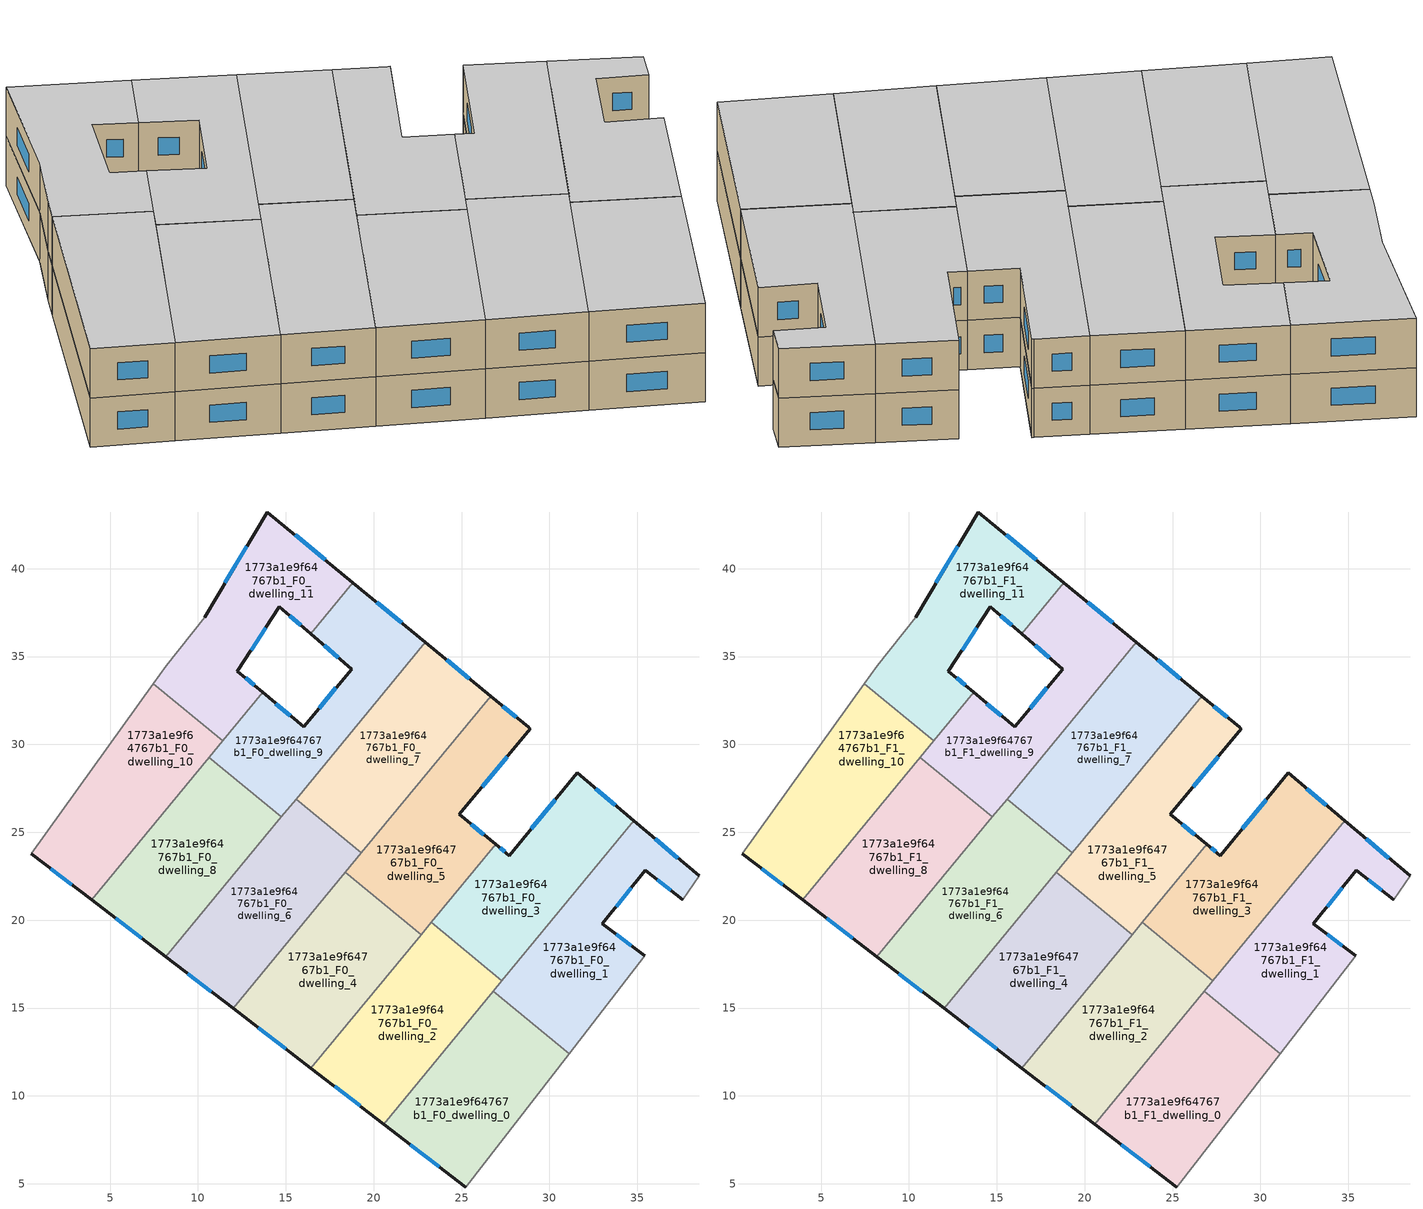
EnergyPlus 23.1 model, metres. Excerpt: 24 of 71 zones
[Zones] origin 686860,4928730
1773a1e9f64767b1_F0_dwelling_0
 floor ground (EU_floor_Construction): 31.12,12.41 25.24,4.82 20.57,8.4 26.81,15.96 z0
 wall outside (EU_wall_Construction): 20.57,8.4 25.24,4.82 z0:3
 wall to 1773a1e9f64767b1_F0_dwelling_1 (EU_wall_Construction): 31.12,12.41 26.81,15.96 z0:3
 wall adiabatic (EU_wall_Construction): 25.24,4.82 31.12,12.41 z0:3
 wall to 1773a1e9f64767b1_F0_dwelling_2 (EU_wall_Construction): 26.81,15.96 20.57,8.4 z0:3
 window (EU_Window_Construction): 22.09,7.23 23.72,5.98 z0.98:2.02
1773a1e9f64767b1_F0_dwelling_1
 floor ground (EU_floor_Construction): 38.52,22.52 37.58,21.18 35.46,22.84 33.02,19.79 35.43,17.97 31.12,12.41 26.81,15.96 34.8,25.66 z0
 wall outside (EU_wall_Construction): 35.43,17.97 33.02,19.79 35.46,22.84 37.58,21.18 / 38.52,22.52 34.8,25.66 z0:3
 wall adiabatic (EU_wall_Construction): 31.12,12.41 35.43,17.97 / 37.58,21.18 38.52,22.52 z0:3
 wall to 1773a1e9f64767b1_F0_dwelling_3 (EU_wall_Construction): 34.8,25.66 27.29,16.55 z0:3
 wall to 1773a1e9f64767b1_F0_dwelling_2 (EU_wall_Construction): 27.29,16.55 26.81,15.96 z0:3
 window (EU_Window_Construction): 36.15,22.3 36.89,21.72 / 33.81,20.78 34.66,21.85 / 34.64,18.56 33.8,19.2 / 37.31,23.54 36.01,24.64 z0.98:2.02
1773a1e9f64767b1_F0_dwelling_10
 floor ground (EU_floor_Construction): 11.4,30.21 3.94,21.16 0.52,23.79 7.47,33.46 z0
 wall outside (EU_wall_Construction): 0.52,23.79 3.94,21.16 z0:3
 wall adiabatic (EU_wall_Construction): 7.47,33.46 0.52,23.79 z0:3
 wall to 1773a1e9f64767b1_F0_dwelling_11 (EU_wall_Construction): 11.4,30.21 7.47,33.46 z0:3
 wall to 1773a1e9f64767b1_F0_dwelling_8 (EU_wall_Construction): 3.94,21.16 10.63,29.27 z0:3
 wall to 1773a1e9f64767b1_F0_dwelling_9 (EU_wall_Construction): 10.63,29.27 11.4,30.21 z0:3
 window (EU_Window_Construction): 1.63,22.93 2.83,22.01 z0.98:2.02
1773a1e9f64767b1_F0_dwelling_11
 floor ground (EU_floor_Construction): 18.82,39.21 16.42,36.29 14.64,37.84 12.25,34.18 13.68,32.97 11.4,30.21 7.47,33.46 8.21,34.49 10.38,37.25 13.94,43.23 z0
 wall outside (EU_wall_Construction): 18.82,39.21 13.94,43.23 10.38,37.25 / 13.68,32.97 12.25,34.18 14.64,37.84 16.42,36.29 z0:3
 wall to 1773a1e9f64767b1_F0_dwelling_9 (EU_wall_Construction): 16.42,36.29 18.82,39.21 / 11.4,30.21 13.68,32.97 z0:3
 wall adiabatic (EU_wall_Construction): 10.38,37.25 8.21,34.49 7.47,33.46 z0:3
 window (EU_Window_Construction): 17.23,40.51 15.53,41.92 / 15.22,37.34 15.84,36.8 / 13.03,35.37 13.86,36.65 / 13.21,33.36 12.71,33.78 / 12.78,41.28 11.54,39.19 z0.98:2.02
1773a1e9f64767b1_F0_dwelling_2
 floor ground (EU_floor_Construction): 27.29,16.55 20.57,8.4 16.43,11.58 23.27,19.87 z0
 wall outside (EU_wall_Construction): 16.43,11.58 20.57,8.4 z0:3
 wall to 1773a1e9f64767b1_F0_dwelling_3 (EU_wall_Construction): 27.29,16.55 23.27,19.87 z0:3
 wall to 1773a1e9f64767b1_F0_dwelling_4 (EU_wall_Construction): 22.7,19.18 16.43,11.58 z0:3
 wall to 1773a1e9f64767b1_F0_dwelling_5 (EU_wall_Construction): 23.27,19.87 22.7,19.18 z0:3
 window (EU_Window_Construction): 17.78,10.54 19.23,9.43 z0.98:2.02
1773a1e9f64767b1_F0_dwelling_3
 floor ground (EU_floor_Construction): 34.8,25.66 27.29,16.55 23.27,19.87 26.94,24.32 27.72,23.68 31.59,28.38 z0
 wall outside (EU_wall_Construction): 34.8,25.66 31.59,28.38 27.72,23.68 26.94,24.32 z0:3
 wall to 1773a1e9f64767b1_F0_dwelling_5 (EU_wall_Construction): 26.94,24.32 23.27,19.87 z0:3
 window (EU_Window_Construction): 33.76,26.54 32.63,27.49 / 27.46,23.89 27.19,24.11 / 30.33,26.85 28.98,25.21 z0.98:2.02
1773a1e9f64767b1_F0_dwelling_4
 floor ground (EU_floor_Construction): 22.7,19.18 16.43,11.58 12,14.98 18.39,22.74 z0
 wall outside (EU_wall_Construction): 12,14.98 16.43,11.58 z0:3
 wall to 1773a1e9f64767b1_F0_dwelling_5 (EU_wall_Construction): 22.7,19.18 18.39,22.74 z0:3
 wall to 1773a1e9f64767b1_F0_dwelling_6 (EU_wall_Construction): 18.39,22.74 12,14.98 z0:3
 window (EU_Window_Construction): 13.44,13.87 14.99,12.68 z0.98:2.02
1773a1e9f64767b1_F0_dwelling_5
 floor ground (EU_floor_Construction): 28.82,30.97 28.9,30.9 24.87,26.02 26.94,24.32 22.7,19.18 18.39,22.74 26.65,32.75 z0
 wall outside (EU_wall_Construction): 26.94,24.32 24.87,26.02 28.9,30.9 28.82,30.97 26.65,32.75 z0:3
 wall to 1773a1e9f64767b1_F0_dwelling_7 (EU_wall_Construction): 26.65,32.75 19.3,23.83 z0:3
 wall to 1773a1e9f64767b1_F0_dwelling_6 (EU_wall_Construction): 19.3,23.83 18.39,22.73 z0:3
 window (EU_Window_Construction): 26.18,27.6 27.59,29.31 / 26.26,24.87 25.54,25.46 / 28.11,31.55 27.36,32.17 z0.98:2.02
1773a1e9f64767b1_F0_dwelling_6
 floor ground (EU_floor_Construction): 19.3,23.83 12,14.98 8.18,17.91 15.58,26.89 z0
 wall outside (EU_wall_Construction): 8.18,17.91 12,14.98 z0:3
 wall to 1773a1e9f64767b1_F0_dwelling_7 (EU_wall_Construction): 19.3,23.83 15.58,26.89 z0:3
 wall to 1773a1e9f64767b1_F0_dwelling_8 (EU_wall_Construction): 14.75,25.87 8.18,17.91 z0:3
 wall to 1773a1e9f64767b1_F0_dwelling_9 (EU_wall_Construction): 15.58,26.89 14.75,25.87 z0:3
 window (EU_Window_Construction): 9.42,16.96 10.76,15.93 z0.98:2.02
1773a1e9f64767b1_F0_dwelling_7
 floor ground (EU_floor_Construction): 26.65,32.75 19.3,23.83 15.58,26.89 22.94,35.81 z0
 wall outside (EU_wall_Construction): 26.65,32.75 22.94,35.81 z0:3
 wall to 1773a1e9f64767b1_F0_dwelling_9 (EU_wall_Construction): 22.94,35.81 15.58,26.89 z0:3
 window (EU_Window_Construction): 25.44,33.75 24.15,34.82 z0.98:2.02
1773a1e9f64767b1_F0_dwelling_8
 floor ground (EU_floor_Construction): 14.75,25.87 8.18,17.91 3.94,21.16 10.63,29.27 z0
 wall outside (EU_wall_Construction): 3.94,21.16 8.18,17.91 z0:3
 wall to 1773a1e9f64767b1_F0_dwelling_9 (EU_wall_Construction): 14.75,25.87 10.63,29.27 z0:3
 window (EU_Window_Construction): 5.32,20.1 6.8,18.97 z0.98:2.02
1773a1e9f64767b1_F0_dwelling_9
 floor ground (EU_floor_Construction): 22.94,35.81 14.75,25.87 10.63,29.27 13.68,32.97 16.02,31 18.74,34.29 16.42,36.29 18.82,39.21 z0
 wall outside (EU_wall_Construction): 16.42,36.29 18.74,34.29 16.02,31 13.68,32.97 / 22.94,35.81 18.82,39.21 z0:3
 window (EU_Window_Construction): 17.17,35.64 17.98,34.94 / 21.6,36.92 20.16,38.1 / 15.26,31.64 14.44,32.33 / 17.85,33.22 16.9,32.07 z0.98:2.02
1773a1e9f64767b1_F1_dwelling_0
 floor to 1773a1e9f64767b1_F0_dwelling_0 (EU_floor_Construction): 31.12,12.41 25.24,4.82 20.57,8.4 26.81,15.96 z3
 wall outside (EU_wall_Construction): 20.57,8.4 25.24,4.82 z3:6
 wall to 1773a1e9f64767b1_F1_dwelling_1 (EU_wall_Construction): 31.12,12.41 26.81,15.96 z3:6
 wall adiabatic (EU_wall_Construction): 25.24,4.82 31.12,12.41 z3:6
 wall to 1773a1e9f64767b1_F1_dwelling_2 (EU_wall_Construction): 26.81,15.96 20.57,8.4 z3:6
 window (EU_Window_Construction): 22.09,7.23 23.72,5.98 z3.98:5.02
 ceiling to 1773a1e9f64767b1_F2_dwelling_0 (EU_floor_Construction): 25.24,4.82 31.12,12.41 26.81,15.96 20.57,8.4 z6
1773a1e9f64767b1_F1_dwelling_1
 floor to 1773a1e9f64767b1_F0_dwelling_1 (EU_floor_Construction): 38.52,22.52 37.58,21.18 35.46,22.84 33.02,19.79 35.43,17.97 31.12,12.41 26.81,15.96 34.8,25.66 z3
 wall outside (EU_wall_Construction): 35.43,17.97 33.02,19.79 35.46,22.84 37.58,21.18 / 38.52,22.52 34.8,25.66 z3:6
 wall adiabatic (EU_wall_Construction): 31.12,12.41 35.43,17.97 / 37.58,21.18 38.52,22.52 z3:6
 wall to 1773a1e9f64767b1_F1_dwelling_3 (EU_wall_Construction): 34.8,25.66 27.29,16.55 z3:6
 wall to 1773a1e9f64767b1_F1_dwelling_2 (EU_wall_Construction): 27.29,16.55 26.81,15.96 z3:6
 window (EU_Window_Construction): 36.15,22.3 36.89,21.72 / 33.81,20.78 34.66,21.85 / 34.64,18.56 33.8,19.2 / 37.31,23.54 36.01,24.64 z3.98:5.02
 ceiling to 1773a1e9f64767b1_F2_dwelling_1 (EU_floor_Construction): 35.43,17.97 33.02,19.79 35.46,22.84 37.58,21.18 38.52,22.52 34.8,25.66 26.81,15.96 31.12,12.41 z6
1773a1e9f64767b1_F1_dwelling_10
 floor to 1773a1e9f64767b1_F0_dwelling_10 (EU_floor_Construction): 11.4,30.21 3.94,21.16 0.52,23.79 7.47,33.46 z3
 wall outside (EU_wall_Construction): 0.52,23.79 3.94,21.16 z3:6
 wall adiabatic (EU_wall_Construction): 7.47,33.46 0.52,23.79 z3:6
 wall to 1773a1e9f64767b1_F1_dwelling_11 (EU_wall_Construction): 11.4,30.21 7.47,33.46 z3:6
 wall to 1773a1e9f64767b1_F1_dwelling_8 (EU_wall_Construction): 3.94,21.16 10.63,29.27 z3:6
 wall to 1773a1e9f64767b1_F1_dwelling_9 (EU_wall_Construction): 10.63,29.27 11.4,30.21 z3:6
 window (EU_Window_Construction): 1.63,22.93 2.83,22.01 z3.98:5.02
 ceiling to 1773a1e9f64767b1_F2_dwelling_10 (EU_floor_Construction): 3.94,21.16 11.4,30.21 7.47,33.46 0.52,23.79 z6
1773a1e9f64767b1_F1_dwelling_11
 floor to 1773a1e9f64767b1_F0_dwelling_11 (EU_floor_Construction): 18.82,39.21 16.42,36.29 14.64,37.84 12.25,34.18 13.68,32.97 11.4,30.21 7.47,33.46 8.21,34.49 10.38,37.25 13.94,43.23 z3
 wall outside (EU_wall_Construction): 18.82,39.21 13.94,43.23 10.38,37.25 / 13.68,32.97 12.25,34.18 14.64,37.84 16.42,36.29 z3:6
 wall to 1773a1e9f64767b1_F1_dwelling_9 (EU_wall_Construction): 16.42,36.29 18.82,39.21 / 11.4,30.21 13.68,32.97 z3:6
 wall adiabatic (EU_wall_Construction): 10.38,37.25 8.21,34.49 7.47,33.46 z3:6
 window (EU_Window_Construction): 17.23,40.51 15.53,41.92 / 15.22,37.34 15.84,36.8 / 13.03,35.37 13.86,36.65 / 13.21,33.36 12.71,33.78 / 12.78,41.28 11.54,39.19 z3.98:5.02
 ceiling to 1773a1e9f64767b1_F2_dwelling_11 (EU_floor_Construction): 13.68,32.97 12.25,34.18 14.64,37.84 16.42,36.29 18.82,39.21 13.94,43.23 10.38,37.25 8.21,34.49 7.47,33.46 11.4,30.21 z6
1773a1e9f64767b1_F1_dwelling_2
 floor to 1773a1e9f64767b1_F0_dwelling_2 (EU_floor_Construction): 27.29,16.55 20.57,8.4 16.43,11.58 23.27,19.87 z3
 wall outside (EU_wall_Construction): 16.43,11.58 20.57,8.4 z3:6
 wall to 1773a1e9f64767b1_F1_dwelling_3 (EU_wall_Construction): 27.29,16.55 23.27,19.87 z3:6
 wall to 1773a1e9f64767b1_F1_dwelling_4 (EU_wall_Construction): 22.7,19.18 16.43,11.58 z3:6
 wall to 1773a1e9f64767b1_F1_dwelling_5 (EU_wall_Construction): 23.27,19.87 22.7,19.18 z3:6
 window (EU_Window_Construction): 17.78,10.54 19.23,9.43 z3.98:5.02
 ceiling to 1773a1e9f64767b1_F2_dwelling_2 (EU_floor_Construction): 20.57,8.4 27.29,16.55 23.27,19.87 16.43,11.58 z6
1773a1e9f64767b1_F1_dwelling_3
 floor to 1773a1e9f64767b1_F0_dwelling_3 (EU_floor_Construction): 34.8,25.66 27.29,16.55 23.27,19.87 26.94,24.32 27.72,23.68 31.59,28.38 z3
 wall outside (EU_wall_Construction): 34.8,25.66 31.59,28.38 27.72,23.68 26.94,24.32 z3:6
 wall to 1773a1e9f64767b1_F1_dwelling_5 (EU_wall_Construction): 26.94,24.32 23.27,19.87 z3:6
 window (EU_Window_Construction): 33.76,26.54 32.63,27.49 / 27.46,23.89 27.19,24.11 / 30.33,26.85 28.98,25.21 z3.98:5.02
 ceiling to 1773a1e9f64767b1_F2_dwelling_3 (EU_floor_Construction): 27.29,16.55 34.8,25.66 31.59,28.38 27.72,23.68 26.94,24.32 23.27,19.87 z6
1773a1e9f64767b1_F1_dwelling_4
 floor to 1773a1e9f64767b1_F0_dwelling_4 (EU_floor_Construction): 22.7,19.18 16.43,11.58 12,14.98 18.39,22.74 z3
 wall outside (EU_wall_Construction): 12,14.98 16.43,11.58 z3:6
 wall to 1773a1e9f64767b1_F1_dwelling_5 (EU_wall_Construction): 22.7,19.18 18.39,22.74 z3:6
 wall to 1773a1e9f64767b1_F1_dwelling_6 (EU_wall_Construction): 18.39,22.74 12,14.98 z3:6
 window (EU_Window_Construction): 13.44,13.87 14.99,12.68 z3.98:5.02
 ceiling to 1773a1e9f64767b1_F2_dwelling_4 (EU_floor_Construction): 16.43,11.58 22.7,19.18 18.39,22.74 12,14.98 z6
1773a1e9f64767b1_F1_dwelling_5
 floor to 1773a1e9f64767b1_F0_dwelling_5 (EU_floor_Construction): 28.82,30.97 28.9,30.9 24.87,26.02 26.94,24.32 22.7,19.18 18.39,22.74 26.65,32.75 z3
 wall outside (EU_wall_Construction): 26.94,24.32 24.87,26.02 28.9,30.9 28.82,30.97 26.65,32.75 z3:6
 wall to 1773a1e9f64767b1_F1_dwelling_7 (EU_wall_Construction): 26.65,32.75 19.3,23.83 z3:6
 wall to 1773a1e9f64767b1_F1_dwelling_6 (EU_wall_Construction): 19.3,23.83 18.39,22.73 z3:6
 window (EU_Window_Construction): 26.18,27.6 27.59,29.31 / 26.26,24.87 25.54,25.46 / 28.11,31.55 27.36,32.17 z3.98:5.02
 ceiling to 1773a1e9f64767b1_F2_dwelling_5 (EU_floor_Construction): 26.94,24.32 24.87,26.02 28.9,30.9 28.82,30.97 26.65,32.75 18.39,22.74 22.7,19.18 z6
1773a1e9f64767b1_F1_dwelling_6
 floor to 1773a1e9f64767b1_F0_dwelling_6 (EU_floor_Construction): 19.3,23.83 12,14.98 8.18,17.91 15.58,26.89 z3
 wall outside (EU_wall_Construction): 8.18,17.91 12,14.98 z3:6
 wall to 1773a1e9f64767b1_F1_dwelling_7 (EU_wall_Construction): 19.3,23.83 15.58,26.89 z3:6
 wall to 1773a1e9f64767b1_F1_dwelling_8 (EU_wall_Construction): 14.75,25.87 8.18,17.91 z3:6
 wall to 1773a1e9f64767b1_F1_dwelling_9 (EU_wall_Construction): 15.58,26.89 14.75,25.87 z3:6
 window (EU_Window_Construction): 9.42,16.96 10.76,15.93 z3.98:5.02
 ceiling to 1773a1e9f64767b1_F2_dwelling_6 (EU_floor_Construction): 12,14.98 19.3,23.83 15.58,26.89 8.18,17.91 z6
1773a1e9f64767b1_F1_dwelling_7
 floor to 1773a1e9f64767b1_F0_dwelling_7 (EU_floor_Construction): 26.65,32.75 19.3,23.83 15.58,26.89 22.94,35.81 z3
 wall outside (EU_wall_Construction): 26.65,32.75 22.94,35.81 z3:6
 wall to 1773a1e9f64767b1_F1_dwelling_9 (EU_wall_Construction): 22.94,35.81 15.58,26.89 z3:6
 window (EU_Window_Construction): 25.44,33.75 24.15,34.82 z3.98:5.02
 ceiling to 1773a1e9f64767b1_F2_dwelling_7 (EU_floor_Construction): 19.3,23.83 26.65,32.75 22.94,35.81 15.58,26.89 z6
1773a1e9f64767b1_F1_dwelling_8
 floor to 1773a1e9f64767b1_F0_dwelling_8 (EU_floor_Construction): 14.75,25.87 8.18,17.91 3.94,21.16 10.63,29.27 z3
 wall outside (EU_wall_Construction): 3.94,21.16 8.18,17.91 z3:6
 wall to 1773a1e9f64767b1_F1_dwelling_9 (EU_wall_Construction): 14.75,25.87 10.63,29.27 z3:6
 window (EU_Window_Construction): 5.32,20.1 6.8,18.97 z3.98:5.02
 ceiling to 1773a1e9f64767b1_F2_dwelling_8 (EU_floor_Construction): 8.18,17.91 14.75,25.87 10.63,29.27 3.94,21.16 z6
1773a1e9f64767b1_F1_dwelling_9
 floor to 1773a1e9f64767b1_F0_dwelling_9 (EU_floor_Construction): 22.94,35.81 14.75,25.87 10.63,29.27 13.68,32.97 16.02,31 18.74,34.29 16.42,36.29 18.82,39.21 z3
 wall outside (EU_wall_Construction): 16.42,36.29 18.74,34.29 16.02,31 13.68,32.97 / 22.94,35.81 18.82,39.21 z3:6
 window (EU_Window_Construction): 17.17,35.64 17.98,34.94 / 21.6,36.92 20.16,38.1 / 15.26,31.64 14.44,32.33 / 17.85,33.22 16.9,32.07 z3.98:5.02
 ceiling to 1773a1e9f64767b1_F2_dwelling_9 (EU_floor_Construction): 14.75,25.87 22.94,35.81 18.82,39.21 16.42,36.29 18.74,34.29 16.02,31 13.68,32.97 10.63,29.27 z6
[Building]
EU S2 Campaign: North Axis=0; Terrain=City; Solar Distribution=FullExterior
[Site:Location]
Bologna: Latitude=44.5; Longitude=11.25; Time Zone=1; Elevation=37
[SizingPeriod:WeatherFileDays]
AnnualSizingPeriod: Begin Month=1; Begin Day of Month=1; End Month=12; End Day of Month=31; Day of Week for Start Day=Monday; Use Weather File Daylight Saving Period=No; Use Weather File Rain and Snow Indicators=No
[MATERIAL]
EU_InternalMass_Material: Roughness=MediumRough; Thickness=0.1; Conductivity=1; Density=1800; Specific Heat=900; Thermal Absorptance=0.9; Solar Absorptance=0.7; Visible Absorptance=0.7
[MATERIAL:NOMASS] Roughness=MediumRough; Thermal Absorptance=0.9; Solar Absorptance=0.7; Visible Absorptance=0.7
Name | Thermal Resistance
EU_wall_NoMass | 0.905828
EU_floor_NoMass | 0.67114
[WINDOWMATERIAL:SIMPLEGLAZINGSYSTEM]
EU_Window_SimpleGlazing: UFactor=4.52486; Solar Heat Gain Coefficient=0.85; Visible Transmittance=0.85
[CONSTRUCTION]
EU_wall_Construction: EU_wall_NoMass
EU_floor_Construction: EU_floor_NoMass
EU_Window_Construction: EU_Window_SimpleGlazing
EU_InternalMass_Construction: EU_InternalMass_Material
[ZONE] Type=1; Multiplier=1; Ceiling Height=autocalculate; Floor Area=autocalculate; Part of Total Floor Area=Yes
Name | Volume
1773a1e9f64767b1_F0_dwelling_0; 1773a1e9f64767b1_F1_dwelling_0 | 166.783
1773a1e9f64767b1_F0_dwelling_1; 1773a1e9f64767b1_F1_dwelling_1 | 166.786
1773a1e9f64767b1_F0_dwelling_10; 1773a1e9f64767b1_F1_dwelling_10 | 166.811
1773a1e9f64767b1_F0_dwelling_11; 1773a1e9f64767b1_F1_dwelling_11 | 166.805
1773a1e9f64767b1_F0_dwelling_2; 1773a1e9f64767b1_F1_dwelling_2; 1773a1e9f64767b1_F0_dwelling_5; 1773a1e9f64767b1_F1_dwelling_5 | 166.819
1773a1e9f64767b1_F0_dwelling_3; 1773a1e9f64767b1_F1_dwelling_3 | 166.792
1773a1e9f64767b1_F0_dwelling_4; 1773a1e9f64767b1_F1_dwelling_4 | 166.812
1773a1e9f64767b1_F0_dwelling_6; 1773a1e9f64767b1_F1_dwelling_6; 1773a1e9f64767b1_F0_dwelling_8; 1773a1e9f64767b1_F1_dwelling_8 | 166.807
1773a1e9f64767b1_F0_dwelling_7; 1773a1e9f64767b1_F1_dwelling_7 | 166.8
1773a1e9f64767b1_F0_dwelling_9; 1773a1e9f64767b1_F1_dwelling_9 | 166.816
[INTERNALMASS] Construction=EU_InternalMass_Construction
Name | Zone or ZoneList | Surface Area
1773a1e9f64767b1_F0_dwelling_0_EU_InternalMass | 1773a1e9f64767b1_F0_dwelling_0 | 55.5939
1773a1e9f64767b1_F0_dwelling_1_EU_InternalMass | 1773a1e9f64767b1_F0_dwelling_1 | 55.5956
1773a1e9f64767b1_F0_dwelling_2_EU_InternalMass | 1773a1e9f64767b1_F0_dwelling_2 | 55.6064
1773a1e9f64767b1_F0_dwelling_3_EU_InternalMass | 1773a1e9f64767b1_F0_dwelling_3 | 55.5976
1773a1e9f64767b1_F0_dwelling_4_EU_InternalMass | 1773a1e9f64767b1_F0_dwelling_4 | 55.604
1773a1e9f64767b1_F0_dwelling_5_EU_InternalMass | 1773a1e9f64767b1_F0_dwelling_5 | 55.6059
1773a1e9f64767b1_F0_dwelling_6_EU_InternalMass | 1773a1e9f64767b1_F0_dwelling_6 | 55.6023
1773a1e9f64767b1_F0_dwelling_7_EU_InternalMass | 1773a1e9f64767b1_F0_dwelling_7 | 55.6002
1773a1e9f64767b1_F0_dwelling_8_EU_InternalMass | 1773a1e9f64767b1_F0_dwelling_8 | 55.6022
1773a1e9f64767b1_F0_dwelling_9_EU_InternalMass | 1773a1e9f64767b1_F0_dwelling_9 | 55.6055
1773a1e9f64767b1_F0_dwelling_10_EU_InternalMass | 1773a1e9f64767b1_F0_dwelling_10 | 55.6037
1773a1e9f64767b1_F0_dwelling_11_EU_InternalMass | 1773a1e9f64767b1_F0_dwelling_11 | 55.6015
1773a1e9f64767b1_F1_dwelling_0_EU_InternalMass | 1773a1e9f64767b1_F1_dwelling_0 | 55.5939
1773a1e9f64767b1_F1_dwelling_1_EU_InternalMass | 1773a1e9f64767b1_F1_dwelling_1 | 55.5956
1773a1e9f64767b1_F1_dwelling_2_EU_InternalMass | 1773a1e9f64767b1_F1_dwelling_2 | 55.6064
1773a1e9f64767b1_F1_dwelling_3_EU_InternalMass | 1773a1e9f64767b1_F1_dwelling_3 | 55.5976
1773a1e9f64767b1_F1_dwelling_4_EU_InternalMass | 1773a1e9f64767b1_F1_dwelling_4 | 55.604
1773a1e9f64767b1_F1_dwelling_5_EU_InternalMass | 1773a1e9f64767b1_F1_dwelling_5 | 55.6059
1773a1e9f64767b1_F1_dwelling_6_EU_InternalMass | 1773a1e9f64767b1_F1_dwelling_6 | 55.6023
1773a1e9f64767b1_F1_dwelling_7_EU_InternalMass | 1773a1e9f64767b1_F1_dwelling_7 | 55.6002
1773a1e9f64767b1_F1_dwelling_8_EU_InternalMass | 1773a1e9f64767b1_F1_dwelling_8 | 55.6022
1773a1e9f64767b1_F1_dwelling_9_EU_InternalMass | 1773a1e9f64767b1_F1_dwelling_9 | 55.6055
1773a1e9f64767b1_F1_dwelling_10_EU_InternalMass | 1773a1e9f64767b1_F1_dwelling_10 | 55.6037
1773a1e9f64767b1_F1_dwelling_11_EU_InternalMass | 1773a1e9f64767b1_F1_dwelling_11 | 55.6015
[OTHEREQUIPMENT] Fuel Type=Electricity; Design Level Calculation Method=Watts/Area; Power per Zone Floor Area=1; Fraction Latent=0; Fraction Radiant=0; Fraction Lost=0; Carbon Dioxide Generation Rate=0; EndUse Subcategory=EU_Step8_InternalGains
Name | Zone or ZoneList or Space or SpaceList | Schedule
EU_Step8_InternalGain_1773a1e9f64767b1_F0_dwelling_0_f000 | 1773a1e9f64767b1_F0_dwelling_0 | EU_Step8_GainSchedule_1773a1e9f64767b1_F0_dwelling_0_f000
EU_Step8_InternalGain_1773a1e9f64767b1_F0_dwelling_1_f000 | 1773a1e9f64767b1_F0_dwelling_1 | EU_Step8_GainSchedule_1773a1e9f64767b1_F0_dwelling_1_f000
EU_Step8_InternalGain_1773a1e9f64767b1_F0_dwelling_2_f000 | 1773a1e9f64767b1_F0_dwelling_2 | EU_Step8_GainSchedule_1773a1e9f64767b1_F0_dwelling_2_f000
EU_Step8_InternalGain_1773a1e9f64767b1_F0_dwelling_3_f000 | 1773a1e9f64767b1_F0_dwelling_3 | EU_Step8_GainSchedule_1773a1e9f64767b1_F0_dwelling_3_f000
EU_Step8_InternalGain_1773a1e9f64767b1_F0_dwelling_4_f000 | 1773a1e9f64767b1_F0_dwelling_4 | EU_Step8_GainSchedule_1773a1e9f64767b1_F0_dwelling_4_f000
EU_Step8_InternalGain_1773a1e9f64767b1_F0_dwelling_5_f000 | 1773a1e9f64767b1_F0_dwelling_5 | EU_Step8_GainSchedule_1773a1e9f64767b1_F0_dwelling_5_f000
EU_Step8_InternalGain_1773a1e9f64767b1_F0_dwelling_6_f000 | 1773a1e9f64767b1_F0_dwelling_6 | EU_Step8_GainSchedule_1773a1e9f64767b1_F0_dwelling_6_f000
EU_Step8_InternalGain_1773a1e9f64767b1_F0_dwelling_7_f000 | 1773a1e9f64767b1_F0_dwelling_7 | EU_Step8_GainSchedule_1773a1e9f64767b1_F0_dwelling_7_f000
EU_Step8_InternalGain_1773a1e9f64767b1_F0_dwelling_8_f000 | 1773a1e9f64767b1_F0_dwelling_8 | EU_Step8_GainSchedule_1773a1e9f64767b1_F0_dwelling_8_f000
EU_Step8_InternalGain_1773a1e9f64767b1_F0_dwelling_9_f000 | 1773a1e9f64767b1_F0_dwelling_9 | EU_Step8_GainSchedule_1773a1e9f64767b1_F0_dwelling_9_f000
EU_Step8_InternalGain_1773a1e9f64767b1_F0_dwelling_10_f000 | 1773a1e9f64767b1_F0_dwelling_10 | EU_Step8_GainSchedule_1773a1e9f64767b1_F0_dwelling_10_f000
EU_Step8_InternalGain_1773a1e9f64767b1_F0_dwelling_11_f000 | 1773a1e9f64767b1_F0_dwelling_11 | EU_Step8_GainSchedule_1773a1e9f64767b1_F0_dwelling_11_f000
EU_Step8_InternalGain_1773a1e9f64767b1_F1_dwelling_0_f000 | 1773a1e9f64767b1_F1_dwelling_0 | EU_Step8_GainSchedule_1773a1e9f64767b1_F1_dwelling_0_f000
EU_Step8_InternalGain_1773a1e9f64767b1_F1_dwelling_1_f000 | 1773a1e9f64767b1_F1_dwelling_1 | EU_Step8_GainSchedule_1773a1e9f64767b1_F1_dwelling_1_f000
EU_Step8_InternalGain_1773a1e9f64767b1_F1_dwelling_2_f000 | 1773a1e9f64767b1_F1_dwelling_2 | EU_Step8_GainSchedule_1773a1e9f64767b1_F1_dwelling_2_f000
EU_Step8_InternalGain_1773a1e9f64767b1_F1_dwelling_3_f000 | 1773a1e9f64767b1_F1_dwelling_3 | EU_Step8_GainSchedule_1773a1e9f64767b1_F1_dwelling_3_f000
EU_Step8_InternalGain_1773a1e9f64767b1_F1_dwelling_4_f000 | 1773a1e9f64767b1_F1_dwelling_4 | EU_Step8_GainSchedule_1773a1e9f64767b1_F1_dwelling_4_f000
EU_Step8_InternalGain_1773a1e9f64767b1_F1_dwelling_5_f000 | 1773a1e9f64767b1_F1_dwelling_5 | EU_Step8_GainSchedule_1773a1e9f64767b1_F1_dwelling_5_f000
EU_Step8_InternalGain_1773a1e9f64767b1_F1_dwelling_6_f000 | 1773a1e9f64767b1_F1_dwelling_6 | EU_Step8_GainSchedule_1773a1e9f64767b1_F1_dwelling_6_f000
EU_Step8_InternalGain_1773a1e9f64767b1_F1_dwelling_7_f000 | 1773a1e9f64767b1_F1_dwelling_7 | EU_Step8_GainSchedule_1773a1e9f64767b1_F1_dwelling_7_f000
EU_Step8_InternalGain_1773a1e9f64767b1_F1_dwelling_8_f000 | 1773a1e9f64767b1_F1_dwelling_8 | EU_Step8_GainSchedule_1773a1e9f64767b1_F1_dwelling_8_f000
EU_Step8_InternalGain_1773a1e9f64767b1_F1_dwelling_9_f000 | 1773a1e9f64767b1_F1_dwelling_9 | EU_Step8_GainSchedule_1773a1e9f64767b1_F1_dwelling_9_f000
EU_Step8_InternalGain_1773a1e9f64767b1_F1_dwelling_10_f000 | 1773a1e9f64767b1_F1_dwelling_10 | EU_Step8_GainSchedule_1773a1e9f64767b1_F1_dwelling_10_f000
EU_Step8_InternalGain_1773a1e9f64767b1_F1_dwelling_11_f000 | 1773a1e9f64767b1_F1_dwelling_11 | EU_Step8_GainSchedule_1773a1e9f64767b1_F1_dwelling_11_f000
[ZONEVENTILATION:DESIGNFLOWRATE] Schedule=EU_AlwaysOn; Design Flow Rate Calculation Method=AirChanges/Hour; Air Changes per Hour=0.73129; Ventilation Type=Natural; Fan Pressure Rise=0; Fan Total Efficiency=1; Constant Term Coefficient=1; Temperature Term Coefficient=0; Velocity Term Coefficient=0; Velocity Squared Term Coefficient=0; Minimum Indoor Temperature=-100; Maximum Indoor Temperature=100; Delta Temperature=-100; Minimum Outdoor Temperature=-100; Maximum Outdoor Temperature=100; Maximum Wind Speed=40
Name | Zone or ZoneList or Space or SpaceList
EU_ConstantAir_1773a1e9f64767b1_F0_dwelling_0 | 1773a1e9f64767b1_F0_dwelling_0
EU_ConstantAir_1773a1e9f64767b1_F0_dwelling_1 | 1773a1e9f64767b1_F0_dwelling_1
EU_ConstantAir_1773a1e9f64767b1_F0_dwelling_2 | 1773a1e9f64767b1_F0_dwelling_2
EU_ConstantAir_1773a1e9f64767b1_F0_dwelling_3 | 1773a1e9f64767b1_F0_dwelling_3
EU_ConstantAir_1773a1e9f64767b1_F0_dwelling_4 | 1773a1e9f64767b1_F0_dwelling_4
EU_ConstantAir_1773a1e9f64767b1_F0_dwelling_5 | 1773a1e9f64767b1_F0_dwelling_5
EU_ConstantAir_1773a1e9f64767b1_F0_dwelling_6 | 1773a1e9f64767b1_F0_dwelling_6
EU_ConstantAir_1773a1e9f64767b1_F0_dwelling_7 | 1773a1e9f64767b1_F0_dwelling_7
EU_ConstantAir_1773a1e9f64767b1_F0_dwelling_8 | 1773a1e9f64767b1_F0_dwelling_8
EU_ConstantAir_1773a1e9f64767b1_F0_dwelling_9 | 1773a1e9f64767b1_F0_dwelling_9
EU_ConstantAir_1773a1e9f64767b1_F0_dwelling_10 | 1773a1e9f64767b1_F0_dwelling_10
EU_ConstantAir_1773a1e9f64767b1_F0_dwelling_11 | 1773a1e9f64767b1_F0_dwelling_11
EU_ConstantAir_1773a1e9f64767b1_F1_dwelling_0 | 1773a1e9f64767b1_F1_dwelling_0
EU_ConstantAir_1773a1e9f64767b1_F1_dwelling_1 | 1773a1e9f64767b1_F1_dwelling_1
EU_ConstantAir_1773a1e9f64767b1_F1_dwelling_2 | 1773a1e9f64767b1_F1_dwelling_2
EU_ConstantAir_1773a1e9f64767b1_F1_dwelling_3 | 1773a1e9f64767b1_F1_dwelling_3
EU_ConstantAir_1773a1e9f64767b1_F1_dwelling_4 | 1773a1e9f64767b1_F1_dwelling_4
EU_ConstantAir_1773a1e9f64767b1_F1_dwelling_5 | 1773a1e9f64767b1_F1_dwelling_5
EU_ConstantAir_1773a1e9f64767b1_F1_dwelling_6 | 1773a1e9f64767b1_F1_dwelling_6
EU_ConstantAir_1773a1e9f64767b1_F1_dwelling_7 | 1773a1e9f64767b1_F1_dwelling_7
EU_ConstantAir_1773a1e9f64767b1_F1_dwelling_8 | 1773a1e9f64767b1_F1_dwelling_8
EU_ConstantAir_1773a1e9f64767b1_F1_dwelling_9 | 1773a1e9f64767b1_F1_dwelling_9
EU_ConstantAir_1773a1e9f64767b1_F1_dwelling_10 | 1773a1e9f64767b1_F1_dwelling_10
EU_ConstantAir_1773a1e9f64767b1_F1_dwelling_11 | 1773a1e9f64767b1_F1_dwelling_11
[HVACTEMPLATE:THERMOSTAT] Constant Heating Setpoint=20; Constant Cooling Setpoint=50
EU_HeatOnly_1773a1e9f64767b1_F0_dwelling_0; EU_HeatOnly_1773a1e9f64767b1_F0_dwelling_1; EU_HeatOnly_1773a1e9f64767b1_F0_dwelling_2; EU_HeatOnly_1773a1e9f64767b1_F0_dwelling_3; EU_HeatOnly_1773a1e9f64767b1_F0_dwelling_4; EU_HeatOnly_1773a1e9f64767b1_F0_dwelling_5; EU_HeatOnly_1773a1e9f64767b1_F0_dwelling_6; EU_HeatOnly_1773a1e9f64767b1_F0_dwelling_7; EU_HeatOnly_1773a1e9f64767b1_F0_dwelling_8; EU_HeatOnly_1773a1e9f64767b1_F0_dwelling_9; EU_HeatOnly_1773a1e9f64767b1_F0_dwelling_10; EU_HeatOnly_1773a1e9f64767b1_F0_dwelling_11; EU_HeatOnly_1773a1e9f64767b1_F1_dwelling_0; EU_HeatOnly_1773a1e9f64767b1_F1_dwelling_1; EU_HeatOnly_1773a1e9f64767b1_F1_dwelling_2; EU_HeatOnly_1773a1e9f64767b1_F1_dwelling_3; EU_HeatOnly_1773a1e9f64767b1_F1_dwelling_4; EU_HeatOnly_1773a1e9f64767b1_F1_dwelling_5; EU_HeatOnly_1773a1e9f64767b1_F1_dwelling_6; EU_HeatOnly_1773a1e9f64767b1_F1_dwelling_7; EU_HeatOnly_1773a1e9f64767b1_F1_dwelling_8; EU_HeatOnly_1773a1e9f64767b1_F1_dwelling_9; EU_HeatOnly_1773a1e9f64767b1_F1_dwelling_10; EU_HeatOnly_1773a1e9f64767b1_F1_dwelling_11; EU_HeatOnly_1773a1e9f64767b1_F2_dwelling_0; EU_HeatOnly_1773a1e9f64767b1_F2_dwelling_1; EU_HeatOnly_1773a1e9f64767b1_F2_dwelling_2; EU_HeatOnly_1773a1e9f64767b1_F2_dwelling_3; EU_HeatOnly_1773a1e9f64767b1_F2_dwelling_4; EU_HeatOnly_1773a1e9f64767b1_F2_dwelling_5; EU_HeatOnly_1773a1e9f64767b1_F2_dwelling_6; EU_HeatOnly_1773a1e9f64767b1_F2_dwelling_7; EU_HeatOnly_1773a1e9f64767b1_F2_dwelling_8; EU_HeatOnly_1773a1e9f64767b1_F2_dwelling_9; EU_HeatOnly_1773a1e9f64767b1_F2_dwelling_10; EU_HeatOnly_1773a1e9f64767b1_F2_dwelling_11; EU_HeatOnly_1773a1e9f64767b1_F3_dwelling_0; EU_HeatOnly_1773a1e9f64767b1_F3_dwelling_1; EU_HeatOnly_1773a1e9f64767b1_F3_dwelling_2; EU_HeatOnly_1773a1e9f64767b1_F3_dwelling_3; EU_HeatOnly_1773a1e9f64767b1_F3_dwelling_4; EU_HeatOnly_1773a1e9f64767b1_F3_dwelling_5; EU_HeatOnly_1773a1e9f64767b1_F3_dwelling_6; EU_HeatOnly_1773a1e9f64767b1_F3_dwelling_7; EU_HeatOnly_1773a1e9f64767b1_F3_dwelling_8; EU_HeatOnly_1773a1e9f64767b1_F3_dwelling_9; EU_HeatOnly_1773a1e9f64767b1_F3_dwelling_10; EU_HeatOnly_1773a1e9f64767b1_F3_dwelling_11; EU_HeatOnly_1773a1e9f64767b1_F4_dwelling_0; EU_HeatOnly_1773a1e9f64767b1_F4_dwelling_1; EU_HeatOnly_1773a1e9f64767b1_F4_dwelling_2; EU_HeatOnly_1773a1e9f64767b1_F4_dwelling_3; EU_HeatOnly_1773a1e9f64767b1_F4_dwelling_4; EU_HeatOnly_1773a1e9f64767b1_F4_dwelling_5; EU_HeatOnly_1773a1e9f64767b1_F4_dwelling_6; EU_HeatOnly_1773a1e9f64767b1_F4_dwelling_7; EU_HeatOnly_1773a1e9f64767b1_F4_dwelling_8; EU_HeatOnly_1773a1e9f64767b1_F4_dwelling_9; EU_HeatOnly_1773a1e9f64767b1_F4_dwelling_10; EU_HeatOnly_1773a1e9f64767b1_F4_dwelling_11; EU_HeatOnly_1773a1e9f64767b1_F5_dwelling_0; EU_HeatOnly_1773a1e9f64767b1_F5_dwelling_1; EU_HeatOnly_1773a1e9f64767b1_F5_dwelling_2; EU_HeatOnly_1773a1e9f64767b1_F5_dwelling_3; EU_HeatOnly_1773a1e9f64767b1_F5_dwelling_4; EU_HeatOnly_1773a1e9f64767b1_F5_dwelling_5; EU_HeatOnly_1773a1e9f64767b1_F5_dwelling_6; EU_HeatOnly_1773a1e9f64767b1_F5_dwelling_7; EU_HeatOnly_1773a1e9f64767b1_F5_dwelling_8; EU_HeatOnly_1773a1e9f64767b1_F5_dwelling_9; EU_HeatOnly_1773a1e9f64767b1_F5_dwelling_10
[HVACTEMPLATE:ZONE:IDEALLOADSAIRSYSTEM] System Availability Schedule=EU_AlwaysOn; Maximum Heating Supply Air Temperature=50; Minimum Cooling Supply Air Temperature=13; Maximum Heating Supply Air Humidity Ratio=0.0156; Minimum Cooling Supply Air Humidity Ratio=0.0077; Heating Limit=NoLimit; Cooling Limit=NoLimit; Heating Availability Schedule=EU_AlwaysOn; Cooling Availability Schedule=EU_CoolingOff; Dehumidification Control Type=ConstantSensibleHeatRatio; Cooling Sensible Heat Ratio=0.7; Dehumidification Setpoint=60; Humidification Control Type=None; Humidification Setpoint=30; Outdoor Air Method=None; Outdoor Air Flow Rate per Person=0.00944; Outdoor Air Flow Rate per Zone Floor Area=0; Outdoor Air Flow Rate per Zone=0; Demand Controlled Ventilation Type=None; Outdoor Air Economizer Type=NoEconomizer; Heat Recovery Type=None; Sensible Heat Recovery Effectiveness=0.7; Latent Heat Recovery Effectiveness=0.65
Name | Template Thermostat
1773a1e9f64767b1_F0_dwelling_0 | EU_HeatOnly_1773a1e9f64767b1_F0_dwelling_0
1773a1e9f64767b1_F0_dwelling_1 | EU_HeatOnly_1773a1e9f64767b1_F0_dwelling_1
1773a1e9f64767b1_F0_dwelling_2 | EU_HeatOnly_1773a1e9f64767b1_F0_dwelling_2
1773a1e9f64767b1_F0_dwelling_3 | EU_HeatOnly_1773a1e9f64767b1_F0_dwelling_3
1773a1e9f64767b1_F0_dwelling_4 | EU_HeatOnly_1773a1e9f64767b1_F0_dwelling_4
1773a1e9f64767b1_F0_dwelling_5 | EU_HeatOnly_1773a1e9f64767b1_F0_dwelling_5
1773a1e9f64767b1_F0_dwelling_6 | EU_HeatOnly_1773a1e9f64767b1_F0_dwelling_6
1773a1e9f64767b1_F0_dwelling_7 | EU_HeatOnly_1773a1e9f64767b1_F0_dwelling_7
1773a1e9f64767b1_F0_dwelling_8 | EU_HeatOnly_1773a1e9f64767b1_F0_dwelling_8
1773a1e9f64767b1_F0_dwelling_9 | EU_HeatOnly_1773a1e9f64767b1_F0_dwelling_9
1773a1e9f64767b1_F0_dwelling_10 | EU_HeatOnly_1773a1e9f64767b1_F0_dwelling_10
1773a1e9f64767b1_F0_dwelling_11 | EU_HeatOnly_1773a1e9f64767b1_F0_dwelling_11
1773a1e9f64767b1_F1_dwelling_0 | EU_HeatOnly_1773a1e9f64767b1_F1_dwelling_0
1773a1e9f64767b1_F1_dwelling_1 | EU_HeatOnly_1773a1e9f64767b1_F1_dwelling_1
1773a1e9f64767b1_F1_dwelling_2 | EU_HeatOnly_1773a1e9f64767b1_F1_dwelling_2
1773a1e9f64767b1_F1_dwelling_3 | EU_HeatOnly_1773a1e9f64767b1_F1_dwelling_3
1773a1e9f64767b1_F1_dwelling_4 | EU_HeatOnly_1773a1e9f64767b1_F1_dwelling_4
1773a1e9f64767b1_F1_dwelling_5 | EU_HeatOnly_1773a1e9f64767b1_F1_dwelling_5
1773a1e9f64767b1_F1_dwelling_6 | EU_HeatOnly_1773a1e9f64767b1_F1_dwelling_6
1773a1e9f64767b1_F1_dwelling_7 | EU_HeatOnly_1773a1e9f64767b1_F1_dwelling_7
1773a1e9f64767b1_F1_dwelling_8 | EU_HeatOnly_1773a1e9f64767b1_F1_dwelling_8
1773a1e9f64767b1_F1_dwelling_9 | EU_HeatOnly_1773a1e9f64767b1_F1_dwelling_9
1773a1e9f64767b1_F1_dwelling_10 | EU_HeatOnly_1773a1e9f64767b1_F1_dwelling_10
1773a1e9f64767b1_F1_dwelling_11 | EU_HeatOnly_1773a1e9f64767b1_F1_dwelling_11
[SIZING:ZONE] Zone Cooling Design Supply Air Temperature Input Method=SupplyAirTemperature; Zone Cooling Design Supply Air Temperature=13; Zone Heating Design Supply Air Temperature Input Method=SupplyAirTemperature; Zone Heating Design Supply Air Temperature=50; Zone Cooling Design Supply Air Humidity Ratio=0.008; Zone Heating Design Supply Air Humidity Ratio=0.008; Cooling Design Air Flow Method=DesignDay; Cooling Design Air Flow Rate=0; Cooling Minimum Air Flow per Zone Floor Area=0.000762; Cooling Minimum Air Flow=0; Cooling Minimum Air Flow Fraction=0.2; Heating Design Air Flow Method=DesignDay; Heating Design Air Flow Rate=0; Heating Maximum Air Flow per Zone Floor Area=0.002032; Heating Maximum Air Flow=0.141576; Heating Maximum Air Flow Fraction=0.3; Account for Dedicated Outdoor Air System=No; Dedicated Outdoor Air System Control Strategy=NeutralSupplyAir; Dedicated Outdoor Air Low Setpoint Temperature for Design=autosize; Dedicated Outdoor Air High Setpoint Temperature for Design=autosize; Zone Load Sizing Method=Sensible Load Only No Latent Load; Zone Latent Cooling Design Supply Air Humidity Ratio Input Method=HumidityRatioDifference; Zone Cooling Design Supply Air Humidity Ratio Difference=0.005; Zone Latent Heating Design Supply Air Humidity Ratio Input Method=HumidityRatioDifference; Zone Humidification Design Supply Air Humidity Ratio Difference=0.005
1773a1e9f64767b1_F0_dwelling_0; 1773a1e9f64767b1_F0_dwelling_1; 1773a1e9f64767b1_F0_dwelling_2; 1773a1e9f64767b1_F0_dwelling_3; 1773a1e9f64767b1_F0_dwelling_4; 1773a1e9f64767b1_F0_dwelling_5; 1773a1e9f64767b1_F0_dwelling_6; 1773a1e9f64767b1_F0_dwelling_7; 1773a1e9f64767b1_F0_dwelling_8; 1773a1e9f64767b1_F0_dwelling_9; 1773a1e9f64767b1_F0_dwelling_10; 1773a1e9f64767b1_F0_dwelling_11; 1773a1e9f64767b1_F1_dwelling_0; 1773a1e9f64767b1_F1_dwelling_1; 1773a1e9f64767b1_F1_dwelling_2; 1773a1e9f64767b1_F1_dwelling_3; 1773a1e9f64767b1_F1_dwelling_4; 1773a1e9f64767b1_F1_dwelling_5; 1773a1e9f64767b1_F1_dwelling_6; 1773a1e9f64767b1_F1_dwelling_7; 1773a1e9f64767b1_F1_dwelling_8; 1773a1e9f64767b1_F1_dwelling_9; 1773a1e9f64767b1_F1_dwelling_10; 1773a1e9f64767b1_F1_dwelling_11
[SCHEDULE:CONSTANT]
Name | Hourly Value
EU_AlwaysOn | 1
EU_CoolingOff | 0
[SCHEDULE:FILE] Column Number=1; Rows to Skip at Top=0; Number of Hours of Data=8760; Column Separator=Comma; Interpolate to Timestep=No; Minutes per Item=60; Adjust Schedule for Daylight Savings=Yes
Name | File
EU_Step8_GainSchedule_1773a1e9f64767b1_F0_dwelling_0_f000 | ../../schedules/1773a1e9f64767b1/1773a1e9f64767b1_F0_dwelling_0_f000_gain.csv
EU_Step8_GainSchedule_1773a1e9f64767b1_F0_dwelling_1_f000 | ../../schedules/1773a1e9f64767b1/1773a1e9f64767b1_F0_dwelling_1_f000_gain.csv
EU_Step8_GainSchedule_1773a1e9f64767b1_F0_dwelling_2_f000 | ../../schedules/1773a1e9f64767b1/1773a1e9f64767b1_F0_dwelling_2_f000_gain.csv
EU_Step8_GainSchedule_1773a1e9f64767b1_F0_dwelling_3_f000 | ../../schedules/1773a1e9f64767b1/1773a1e9f64767b1_F0_dwelling_3_f000_gain.csv
EU_Step8_GainSchedule_1773a1e9f64767b1_F0_dwelling_4_f000 | ../../schedules/1773a1e9f64767b1/1773a1e9f64767b1_F0_dwelling_4_f000_gain.csv
EU_Step8_GainSchedule_1773a1e9f64767b1_F0_dwelling_5_f000 | ../../schedules/1773a1e9f64767b1/1773a1e9f64767b1_F0_dwelling_5_f000_gain.csv
EU_Step8_GainSchedule_1773a1e9f64767b1_F0_dwelling_6_f000 | ../../schedules/1773a1e9f64767b1/1773a1e9f64767b1_F0_dwelling_6_f000_gain.csv
EU_Step8_GainSchedule_1773a1e9f64767b1_F0_dwelling_7_f000 | ../../schedules/1773a1e9f64767b1/1773a1e9f64767b1_F0_dwelling_7_f000_gain.csv
EU_Step8_GainSchedule_1773a1e9f64767b1_F0_dwelling_8_f000 | ../../schedules/1773a1e9f64767b1/1773a1e9f64767b1_F0_dwelling_8_f000_gain.csv
EU_Step8_GainSchedule_1773a1e9f64767b1_F0_dwelling_9_f000 | ../../schedules/1773a1e9f64767b1/1773a1e9f64767b1_F0_dwelling_9_f000_gain.csv
EU_Step8_GainSchedule_1773a1e9f64767b1_F0_dwelling_10_f000 | ../../schedules/1773a1e9f64767b1/1773a1e9f64767b1_F0_dwelling_10_f000_gain.csv
EU_Step8_GainSchedule_1773a1e9f64767b1_F0_dwelling_11_f000 | ../../schedules/1773a1e9f64767b1/1773a1e9f64767b1_F0_dwelling_11_f000_gain.csv
EU_Step8_GainSchedule_1773a1e9f64767b1_F1_dwelling_0_f000 | ../../schedules/1773a1e9f64767b1/1773a1e9f64767b1_F1_dwelling_0_f000_gain.csv
EU_Step8_GainSchedule_1773a1e9f64767b1_F1_dwelling_1_f000 | ../../schedules/1773a1e9f64767b1/1773a1e9f64767b1_F1_dwelling_1_f000_gain.csv
EU_Step8_GainSchedule_1773a1e9f64767b1_F1_dwelling_2_f000 | ../../schedules/1773a1e9f64767b1/1773a1e9f64767b1_F1_dwelling_2_f000_gain.csv
EU_Step8_GainSchedule_1773a1e9f64767b1_F1_dwelling_3_f000 | ../../schedules/1773a1e9f64767b1/1773a1e9f64767b1_F1_dwelling_3_f000_gain.csv
EU_Step8_GainSchedule_1773a1e9f64767b1_F1_dwelling_4_f000 | ../../schedules/1773a1e9f64767b1/1773a1e9f64767b1_F1_dwelling_4_f000_gain.csv
EU_Step8_GainSchedule_1773a1e9f64767b1_F1_dwelling_5_f000 | ../../schedules/1773a1e9f64767b1/1773a1e9f64767b1_F1_dwelling_5_f000_gain.csv
EU_Step8_GainSchedule_1773a1e9f64767b1_F1_dwelling_6_f000 | ../../schedules/1773a1e9f64767b1/1773a1e9f64767b1_F1_dwelling_6_f000_gain.csv
EU_Step8_GainSchedule_1773a1e9f64767b1_F1_dwelling_7_f000 | ../../schedules/1773a1e9f64767b1/1773a1e9f64767b1_F1_dwelling_7_f000_gain.csv
EU_Step8_GainSchedule_1773a1e9f64767b1_F1_dwelling_8_f000 | ../../schedules/1773a1e9f64767b1/1773a1e9f64767b1_F1_dwelling_8_f000_gain.csv
EU_Step8_GainSchedule_1773a1e9f64767b1_F1_dwelling_9_f000 | ../../schedules/1773a1e9f64767b1/1773a1e9f64767b1_F1_dwelling_9_f000_gain.csv
EU_Step8_GainSchedule_1773a1e9f64767b1_F1_dwelling_10_f000 | ../../schedules/1773a1e9f64767b1/1773a1e9f64767b1_F1_dwelling_10_f000_gain.csv
EU_Step8_GainSchedule_1773a1e9f64767b1_F1_dwelling_11_f000 | ../../schedules/1773a1e9f64767b1/1773a1e9f64767b1_F1_dwelling_11_f000_gain.csv
